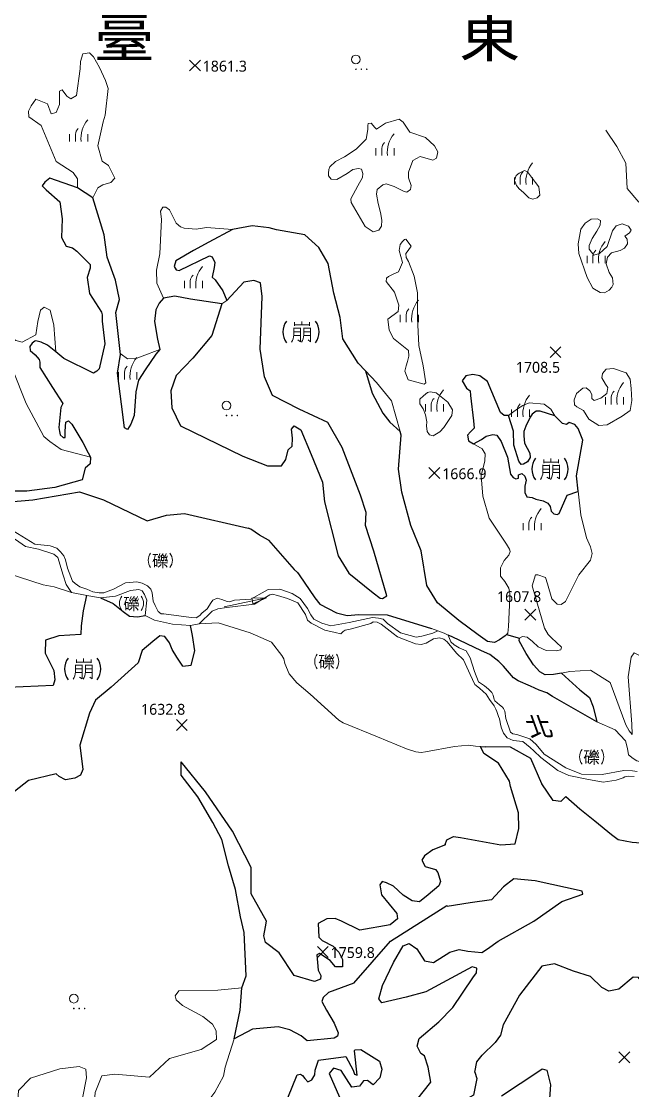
# Model space of a CAD drawing. Header units: metres. Extents: x 232867 to 235443, y 2535802 to 2538582.
# Drawn here: x 234118 to 234540, y 2536730 to 2537467 of the extents above; entities that cross this region are included whole.
import ezdxf
from ezdxf.enums import TextEntityAlignment as Align

# ---------------------------------------------------------------- set-up
doc = ezdxf.new("R2010")
doc.units = ezdxf.units.M
doc.linetypes.add('103', pattern=[32.5, 20, -3.75, 5, -3.75])
for name, color, linetype, lineweight in [('9230000', 7, '103', 30), ('9510101', 5, 'Continuous', 20), ('9510104', 5, 'Continuous', 20), ('9510109', 4, 'Continuous', 20), ('9510503', 5, 'Continuous', 20), ('9710500', 3, 'Continuous', 20), ('9720000', 3, 'Continuous', 20)]:
    doc.layers.add(name, color=color, linetype=linetype, lineweight=lineweight)
doc.layers.add('9540203', color=34, linetype='Continuous', lineweight=20, true_color=0xa55200)
doc.layers.add('9790201', color=34, linetype='145', lineweight=20, true_color=0xa55200)
doc.layers.add('9810200', color=7, linetype='Continuous')
doc.layers.add('9820205', color=34, linetype='Continuous', true_color=0xa55200)
doc.styles.add('LMP', font='')
doc.styles.get('LMP').set_extended_font_data('Microsoft JhengHei')
doc.linetypes.add('145', pattern='A,0,-7.5,[10,base.shx,S=1,R=0,X=0,Y=0]', length=7.5)

# ---------------------------------------------------------------- blocks, each defined once
blk = doc.blocks.new('95423')
at = {"linetype": 'Continuous'}
for points in [[(-8.038459, 4.930951, 0.333333), (-8.038459, -5.069049)], [(5.294874, -5.069049, 0.333333), (5.294874, 4.930951)]]:
    blk.add_lwpolyline(points, format="xyb", dxfattribs=at)
for points in [[(-6.517338, 4.020808), (-3.120598, 3.98995)], [(-4.649285, 4.003837), (-5.035124, 2.261878), (-5.652713, 0.610952), (-6.007826, -0.237655), (-6.486458, -1.086262)], [(-5.703949, 0.488515), (-3.645549, 0.487518), (-3.691487, -4.344848)], [(-5.412274, 0.488373), (-5.381306, -4.711387)], [(-1.177484, 2.956224), (-1.565528, 2.041063), (-2.791747, -0.20806), (-2.714138, -0.47175), (-1.348224, -0.20806)], [(-1.658659, 4.693477), (-2.248486, 3.049291), (-2.745182, 2.087597), (-2.667573, 1.87044), (-1.565528, 2.041063)], [(-1.565528, 0.629545), (-1.348224, -0.20806), (-1.22405, -0.844019)], [(-0.510049, 3.545649), (-0.510049, -0.130504), (1.07317, -0.099481), (1.07317, 3.56116), (-0.028874, 3.576672), (-0.510049, 3.545649)], [(-0.510049, 1.823907), (1.07317, 1.792884)], [(0.467822, 4.7245), (-0.028874, 3.576672)], [(2.765042, 4.569388), (1.694041, 2.056575), (1.756128, 1.854929), (3.044434, 1.979019)], [(3.416956, 3.018268), (3.044434, 1.979019), (1.926867, -0.316638), (1.973432, -0.533795), (3.308304, -0.223571)], [(3.01339, 0.536478), (3.308304, -0.223571), (3.463521, -0.85953)], [(-3.685038, -3.666464), (-5.358978, -3.619674)], [(-2.962791, -1.812378), (3.587391, -1.812378)], [(-0.851832, -2.836116), (-1.705529, -3.766788), (-2.931747, -4.852571)], [(0.327822, -0.850683), (0.281257, -5.550575)], [(1.398823, -2.851627), (2.392216, -3.735766), (3.354564, -4.790527)]]:
    blk.add_lwpolyline(points)
blk = doc.blocks.new('98225')
at = {"lineweight": 0}
for points in [[(-6.557994, -7.127561), (-5.892824, -5.979033), (-5.403554, -4.744772), (-5.10201, -3.451385), (-4.997061, -2.128435), (-4.997061, -1.815065), (-4.997061, 2.87217)], [(-4.997061, 2.558801), (-0.311303, 2.558801), (-0.311303, -2.128435), (-0.311303, -6.81567), (-2.185606, -5.565149)], [(-4.997061, 0.059238), (-0.311303, 0.059238)], [(-4.3718, 4.121213), (-4.3718, 6.620776)], [(5.936866, 4.746473), (4.999714, 4.746473), (0.313957, 4.746473), (-4.3718, 4.746473)], [(-0.311303, 2.87217), (-0.311303, 2.558801)], [(0.313957, -7.127561), (0.979128, -5.979033), (1.468397, -4.744772), (1.769941, -3.451385), (1.876369, -2.128435), (1.876369, 2.558801), (1.876369, 2.87217)], [(0.625848, 7.246036), (0.625848, 4.746473)], [(1.876369, 2.558801), (6.560648, 2.558801)], [(1.876369, 0.059238), (6.560648, 0.059238)], [(6.560648, 2.87217), (6.560648, -1.815065), (6.560648, -6.503779), (6.560648, -6.81567), (4.999714, -5.565149)], [(5.936866, 4.121213), (5.936866, 6.620776)], [(-0.311303, -2.440326), (-4.997061, -2.440326)], [(6.560648, -2.440326), (1.876369, -2.440326)]]:
    blk.add_lwpolyline(points, dxfattribs=at)
for start, end in [(143.130102, 216.869898), (323.130102, 36.869898)]:
    blk.add_arc((0, 0), 12.5, start, end)
blk = doc.blocks.new('97132')
at = {"linetype": 'Continuous'}
for points in [[(-3.2, 6.8, 1), (2.8, 6.8, 1)], [(-0.4, 0, 1), (0, 0, 1)], [(3.35, 0, 1), (3.75, 0, 1)], [(7.1, 0, 1), (7.5, 0, 1)]]:
    blk.add_lwpolyline(points, format="xyb", close=True, dxfattribs=at)
blk = doc.blocks.new('97200')
at = {"linetype": 'Continuous'}
for points in [[(6.25, 15, 0.214635), (1.75, 0)], [(-0.25, 9, 0.201941), (-2.25, 5)]]:
    blk.add_lwpolyline(points, format="xyb", dxfattribs=at)
for points in [[(-6.25, 5), (-6.25, 0)], [(-2.25, 0), (-2.25, 5)], [(6.25, 5), (6.25, 0)]]:
    blk.add_lwpolyline(points, dxfattribs=at)
blk = doc.blocks.new('95153')
at = {"color": 5, "linetype": 'Continuous'}
blk.add_lwpolyline([(15, 0), (5, 2), (5, 0), (5, -2), (15, 0), (-15, 0)], dxfattribs=at)
blk = doc.blocks.new('98120')
at = {"linetype": 'Continuous'}
for points in [[(-3.75, -3.75), (3.75, 3.75)], [(-3.75, 3.75), (3.75, -3.75)]]:
    blk.add_lwpolyline(points, dxfattribs=at)

msp = doc.modelspace()

# ---------------------------------------------------------------- linework, layer by layer
at = {"layer": '9510101', "lineweight": 0, "flags": 128}
for points in [[(234106.21228, 2537119.727148), (234127.13758, 2537106.882848), (234137.78758, 2537105.637748), (234142.46228, 2537104.063448), (234144.95558, 2537101.600548), (234147.15898, 2537098.844248), (234148.34208, 2537096.081448), (234149.83518, 2537090.258848), (234153.24198, 2537081.386448), (234155.00188, 2537079.647948), (234158.22238, 2537077.481248), (234163.04378, 2537075.762048), (234167.13618, 2537074.038248), (234171.51408, 2537073.336848), (234174.72128, 2537073.357048), (234181.55888, 2537075.732948), (234189.84198, 2537080.159248), (234197.56488, 2537080.791148), (234201.36048, 2537079.940248), (234205.01648, 2537078.067848), (234207.36308, 2537075.749848), (234208.10698, 2537073.275948), (234208.87118, 2537067.448748), (234210.20088, 2537064.541048), (234212.41228, 2537060.472548), (234214.46298, 2537058.881748), (234216.35898, 2537058.747848), (234235.18068, 2537056.242148), (234238.68118, 2537055.972648), (234241.14888, 2537057.737748), (234242.59788, 2537059.204948), (234246.07818, 2537062.288648), (234248.96818, 2537066.535148), (234250.12388, 2537068.292048), (234253.17728, 2537069.623548), (234256.39068, 2537068.623148), (234259.89738, 2537067.333048), (234261.64848, 2537067.052548), (234265.14018, 2537068.240948), (234276.21608, 2537068.893948), (234286.09568, 2537074.496748), (234288.27538, 2537075.676848), (234296.29338, 2537075.727448), (234304.91298, 2537072.719948), (234310.47388, 2537069.255748), (234315.32518, 2537062.579548), (234317.83088, 2537058.075548), (234319.88948, 2537055.172448), (234325.30098, 2537052.290548), (234331.58108, 2537050.434748), (234344.24998, 2537052.847448), (234360.26648, 2537056.156048), (234364.35018, 2537055.890248), (234367.56178, 2537055.181448), (234370.64168, 2537052.139048), (234379.71898, 2537045.781048), (234390.38048, 2537042.640648), (234394.45798, 2537043.395348), (234402.02618, 2537045.484348), (234405.35468, 2537046.993948), (234409.75948, 2537045.371348), (234412.55168, 2537044.184648), (234414.33018, 2537039.384348), (234416.67418, 2537037.503748), (234420.04038, 2537035.337948), (234424.86438, 2537033.181348), (234427.80828, 2537028.534248), (234430.63548, 2537019.075048), (234433.44858, 2537011.948548), (234437.69388, 2537009.059248), (234440.47788, 2537006.744048), (234442.67778, 2537004.570848), (234443.56398, 2537002.681048), (234444.31138, 2536999.623948), (234444.75318, 2536998.897748), (234446.36558, 2536997.449848), (234447.97798, 2536996.002048), (234450.02868, 2536994.411148), (234450.76288, 2536993.540948), (234451.64898, 2536991.651148), (234452.40878, 2536986.552948), (234455.67248, 2536977.242248), (234457.28318, 2536976.085948), (234460.05648, 2536975.520248), (234468.82108, 2536972.659548), (234473.21918, 2536968.604848), (234478.79858, 2536962.078948), (234493.72568, 2536952.696048), (234504.68668, 2536948.245348), (234518.748232, 2536947.97022), (234533.764623, 2536950.728147), (234539.764835, 2536950.61914), (234543.049699, 2536950.094073)], [(234540.932771, 2536946.54043), (234536.871173, 2536946.788391), (234534.54908, 2536946.465148), (234533.24298, 2536945.582548), (234528.58908, 2536944.095948), (234519.56298, 2536942.727548), (234508.33108, 2536944.696848), (234495.92988, 2536947.241748), (234488.33188, 2536950.691248), (234476.62048, 2536959.652348), (234471.78398, 2536964.285148), (234469.14708, 2536966.600048), (234464.02258, 2536970.648048), (234457.46128, 2536971.335348), (234453.36998, 2536973.203948), (234450.72788, 2536976.393248), (234449.39538, 2536979.882248), (234448.80198, 2536981.627248), (234447.89868, 2536986.430448), (234447.30698, 2536987.884048), (234446.11928, 2536991.519648), (234445.52768, 2536992.973148), (234444.34708, 2536995.443048), (234440.96928, 2536999.793548), (234438.76168, 2537003.422748), (234436.71118, 2537005.158548), (234434.22008, 2537007.474448), (234430.99858, 2537010.077148), (234427.75078, 2537017.051548), (234423.02728, 2537027.076748), (234418.33648, 2537031.710448), (234411.87768, 2537039.538848), (234409.53488, 2537041.418548), (234406.46968, 2537042.273548), (234402.39428, 2537041.519248), (234397.45768, 2537038.573548), (234393.96598, 2537037.677248), (234389.88348, 2537038.088648), (234377.61398, 2537042.965948), (234374.68658, 2537045.133348), (234366.19488, 2537051.783248), (234363.56418, 2537053.078148), (234360.79488, 2537053.206448), (234359.19908, 2537052.030548), (234344.94238, 2537048.151848), (234341.44888, 2537047.546848), (234340.14278, 2537046.664248), (234338.40398, 2537045.050348), (234334.61028, 2537045.900748), (234327.45988, 2537047.604348), (234317.95978, 2537052.353448), (234315.32468, 2537054.376948), (234313.98858, 2537058.448848), (234308.84038, 2537066.431248), (234301.68298, 2537069.300648), (234294.67578, 2537071.442348), (234291.31918, 2537072.295548), (234289.42668, 2537071.992148), (234283.18408, 2537068.163948), (234281.15198, 2537066.839648), (234278.82948, 2537065.367748), (234259.75388, 2537063.207248), (234253.63928, 2537062.294348), (234249.71478, 2537060.666648), (234240.58788, 2537051.865548), (234234.62998, 2537050.801748), (234222.33758, 2537051.647748), (234209.83758, 2537054.491248), (234203.46368, 2537057.645548), (234204.47688, 2537068.199248), (234202.99598, 2537072.124548), (234201.37828, 2537074.591648), (234199.04078, 2537075.596948), (234193.21678, 2537074.831648), (234182.89428, 2537070.977648), (234172.55588, 2537069.746748), (234163.09368, 2537071.374148), (234152.40568, 2537073.554948), (234148.78648, 2537078.992848), (234146.85348, 2537085.392548), (234142.99118, 2537097.609148), (234140.20858, 2537099.923248), (234129.69638, 2537103.354348), (234120.65008, 2537105.337448), (234106.30978, 2537115.302048)]]:
    msp.add_lwpolyline(points, dxfattribs=at).dxf.unprotected_set("ltscale", 0)
at = {"layer": '9510104', "lineweight": 0, "flags": 128}
msp.add_lwpolyline([(234521.496952, 2537392.399372), (234529.009813, 2537381.03186), (234535.095736, 2537369.653555), (234536.093402, 2537352.238977), (234544.163118, 2537342.58933)], dxfattribs=at).dxf.unprotected_set("ltscale", 0)
at = {"layer": '9510109', "lineweight": 0, "flags": 128}
for points in [[(234101.462014, 2537135.259548), (234125.785714, 2537137.468248), (234157.972014, 2537142.944048), (234174.702414, 2537137.483748), (234204.670414, 2537123.025848), (234218.120114, 2537126.918848), (234230.416614, 2537127.875248), (234274.531114, 2537117.977948), (234276.294714, 2537117.124148), (234282.249514, 2537113.014548), (234288.429014, 2537109.706748), (234303.051514, 2537093.070248), (234306.165514, 2537089.264648), (234308.532414, 2537087.219848), (234309.719814, 2537085.608948), (234320.413414, 2537069.934048), (234323.973414, 2537065.395548), (234335.486214, 2537059.436048), (234342.706414, 2537057.568948), (234350.939014, 2537058.356548), (234370.358614, 2537058.037548), (234400.949914, 2537048.616548), (234405.354714, 2537046.993948), (234409.759514, 2537045.371348), (234412.551714, 2537044.184648), (234415.343914, 2537042.997948), (234435.596114, 2537033.308548), (234441.337714, 2537030.776948), (234447.549314, 2537026.035348), (234450.772114, 2537022.717548), (234457.609714, 2537014.739748), (234460.754914, 2537012.487348), (234469.367514, 2537008.887148), (234475.384314, 2537006.079148), (234480.575914, 2537004.297948), (234484.665114, 2537001.689148), (234515.217514, 2536984.333948), (234527.836914, 2536978.689548), (234534.927114, 2536971.154348), (234536.273714, 2536965.926348), (234537.111314, 2536961.557748), (234540.247314, 2536959.003548)], [(234551.626314, 2536900.447048), (234539.677014, 2536901.409948), (234529.852514, 2536903.243648), (234525.345014, 2536906.686348), (234513.786714, 2536915.962948), (234503.413714, 2536924.379548), (234493.765714, 2536932.736248), (234490.283814, 2536929.452748), (234485.054714, 2536930.029448), (234477.243714, 2536941.525748), (234469.630014, 2536958.992248), (234455.505914, 2536966.952648), (234438.591414, 2536966.978248), (234431.316314, 2536967.486148), (234426.660914, 2536968.123548), (234416.892514, 2536967.357748), (234396.991114, 2536963.594348), (234393.939514, 2536963.209348), (234390.281714, 2536963.689748), (234383.693114, 2536965.639548), (234363.866914, 2536973.870548), (234340.160314, 2536983.679748), (234337.142714, 2536985.408548), (234317.201914, 2537003.493948), (234308.091714, 2537011.311948), (234302.772714, 2537017.430148), (234299.715714, 2537024.649948), (234299.067914, 2537027.844948), (234297.691314, 2537030.172948), (234290.544314, 2537039.240248), (234275.904914, 2537045.642048), (234253.859514, 2537052.632748), (234240.587914, 2537051.865548), (234234.629914, 2537050.801748), (234222.337614, 2537051.647748), (234209.837614, 2537054.491248), (234203.463714, 2537057.645548), (234198.098314, 2537056.705148), (234192.619314, 2537057.105548), (234188.140114, 2537060.304748), (234181.326314, 2537066.030148), (234172.555914, 2537069.746748), (234163.093714, 2537071.374148), (234152.405714, 2537073.554948), (234140.570314, 2537077.472148), (234132.986914, 2537078.688348), (234108.096714, 2537086.877348)]]:
    msp.add_lwpolyline(points, dxfattribs=at).dxf.unprotected_set("ltscale", 0)
at = {"layer": '9790201', "flags": 128}
for points in [[(234156.602055, 2537352.614867), (234156.556185, 2537358.679263), (234153.725525, 2537363.089758), (234142.012559, 2537370.69863), (234131.567607, 2537395.578297), (234123.130319, 2537401.579156), (234122.867232, 2537405.542573), (234124.705527, 2537409.055382), (234127.933571, 2537413.745011), (234135.883498, 2537410.539575), (234138.50047, 2537403.561609), (234141.989836, 2537404.521067), (234144.278443, 2537410.13662), (234144.209637, 2537419.233215), (234146.067339, 2537420.180318), (234149.364189, 2537415.773353), (234151.942347, 2537413.926799), (234155.887318, 2537416.289263), (234158.545081, 2537434.736877), (234158.741126, 2537439.636808), (234160.332213, 2537445.01382), (234164.988818, 2537445.748857), (234167.807128, 2537442.971084), (234171.826198, 2537435.537215), (234176.088949, 2537426.705636), (234177.762955, 2537421.120086), (234175.804477, 2537402.677767), (234174.441193, 2537398.002257), (234170.602077, 2537381.645033), (234173.713467, 2537370.93866), (234178.165206, 2537367.939996), (234182.426192, 2537359.341662), (234179.651988, 2537356.288285), (234174.07006, 2537354.613205), (234170.589515, 2537352.487517), (234167.146027, 2537345.774338)], [(234335.628989, 2537358.22849), (234342.731501, 2537362.428216), (234346.622583, 2537365.221647), (234350.529912, 2537365.942215), (234352.604975, 2537365.497257), (234353.549086, 2537362.510091), (234353.340586, 2537359.744533), (234350.163454, 2537353.962194), (234345.400463, 2537344.943209), (234345.65048, 2537342.411453), (234355.217064, 2537325.899979), (234360.769819, 2537322.256699), (234364.673537, 2537323.437903), (234366.493167, 2537326.215655), (234366.690837, 2537330.363121), (234365.728675, 2537335.653468), (234364.298969, 2537341.861602), (234363.097619, 2537348.301796), (234363.532671, 2537351.529732), (234367.421948, 2537354.553481), (234369.718147, 2537355.261855), (234375.256461, 2537353.461119), (234382.18838, 2537350.058609), (234384.033281, 2537349.611909), (234386.550616, 2537351.473615), (234386.989277, 2537354.240916), (234385.106469, 2537359.524294), (234385.075783, 2537363.4397), (234388.234864, 2537371.525219), (234393.278559, 2537374.097041), (234402.044548, 2537371.629739), (234404.565493, 2537373.030809), (234405.451842, 2537377.41382), (234403.117736, 2537381.542124), (234396.858251, 2537387.25304), (234386.009979, 2537391.086572), (234381.58276, 2537397.963014), (234378.804577, 2537400.014972), (234369.389621, 2537397.179733), (234362.977593, 2537392.985233), (234361.817761, 2537394.128113), (234359.492681, 2537397.104827), (234357.423033, 2537396.858831), (234356.973541, 2537395.473439), (234356.995202, 2537392.709623), (234355.894938, 2537386.252008), (234349.044248, 2537379.290208), (234341.030117, 2537373.931923), (234334.84103, 2537370.660437), (234330.955363, 2537367.176052), (234330.049158, 2537365.32654), (234329.838852, 2537362.7913), (234329.853293, 2537360.948756), (234331.712635, 2537358.659512)], [(234066.195883, 2537394.362269), (234071.691482, 2537381.945434), (234075.476139, 2537378.448118), (234078.305421, 2537377.059153), (234082.333746, 2537372.388356), (234082.626538, 2537364.633423), (234078.661373, 2537360.842353), (234068.113849, 2537357.706629), (234066.259242, 2537354.401671), (234067.963166, 2537346.42236), (234075.763867, 2537339.89961), (234080.046387, 2537332.645022), (234085.985462, 2537323.757523), (234088.865622, 2537315.552054), (234090.769354, 2537312.275559), (234098.310596, 2537309.041756), (234101.150405, 2537306.242481), (234099.297551, 2537302.702471), (234096.038829, 2537298.681685), (234094.913472, 2537292.091338), (234102.039309, 2537281.56737), (234104.416343, 2537277.824329), (234107.303521, 2537268.678653), (234108.521863, 2537262.81125), (234110.248595, 2537251.776264), (234111.20397, 2537249.667913), (234114.04027, 2537247.338741), (234118.512071, 2537246.19728), (234127.871078, 2537251.204525), (234129.212032, 2537260.382221), (234131.033306, 2537268.153164), (234133.601374, 2537270.288198), (234137.845297, 2537268.204751), (234140.271455, 2537257.880258), (234141.612877, 2537239.508573)], [(234331.712635, 2537358.659512), (234335.628989, 2537358.22849)], [(234263.68749, 2537323.800825), (234245.681501, 2537325.301605), (234238.680231, 2537324.079265), (234230.262342, 2537324.71715), (234227.684603, 2537325.633111), (234224.860458, 2537328.184286), (234220.114155, 2537337.503096), (234217.529143, 2537339.354476), (234215.659713, 2537339.340325), (234214.045781, 2537336.521686), (234214.558594, 2537330.678857), (234213.573842, 2537307.05069), (234211.090651, 2537295.806208), (234211.393423, 2537286.921499), (234216.081554, 2537276.463963)], [(234087.285888, 2537287.569295), (234094.969632, 2537280.468278), (234097.64418, 2537273.567961), (234102.108894, 2537250.453649), (234107.239119, 2537234.026311), (234111.817694, 2537227.617697), (234121.295165, 2537203.82543), (234133.388449, 2537181.007538), (234137.466989, 2537177.697462), (234145.378503, 2537172.030013), (234165.6572, 2537166.788189)], [(234259.802212, 2537274.889475), (234256.264476, 2537272.489788)], [(234213.491204, 2537241.126642), (234201.246095, 2537236.45489), (234197.163779, 2537234.977968), (234191.145992, 2537234.691398), (234186.787963, 2537237.791417), (234186.335832, 2537237.580173)], [(234379.413502, 2537184.513581), (234373.482112, 2537205.755765), (234363.030214, 2537218.259449), (234355.447818, 2537226.317957)], [(234486.186816, 2537195.258957), (234483.438084, 2537199.925852), (234478.728059, 2537203.344314), (234468.370534, 2537204.252867), (234464.195509, 2537202.494253), (234460.517333, 2537200.245957), (234456.841165, 2537197.750955), (234454.148655, 2537195.510112)], [(234430.008998, 2537176.142618), (234436.098565, 2537172.675362), (234438.098008, 2537169.236401), (234437.89175, 2537164.300439), (234435.265502, 2537153.918335), (234436.365621, 2537139.863609), (234440.923602, 2537124.848152), (234452.898173, 2537106.928142), (234454.897616, 2537103.489181), (234455.404505, 2537101.765973), (234454.438918, 2537099.29147), (234451.265623, 2537095.566671), (234448.5952, 2537090.612075), (234448.64339, 2537084.691157), (234451.630507, 2537081.012945), (234454.377232, 2537076.592755), (234455.144592, 2537073.144477), (234455.170696, 2537069.937313), (234454.101256, 2537049.944898), (234453.644566, 2537045.500482), (234452.79014, 2537044.50714)], [(234461.804421, 2537042.108109), (234463.767722, 2537043.109837), (234466.975152, 2537042.640652), (234470.695495, 2537039.708146), (234474.668278, 2537036.037388), (234480.10952, 2537033.611336), (234487.013198, 2537033.170104), (234490.210588, 2537033.934444), (234490.687358, 2537035.91181), (234483.981906, 2537042.275824), (234481.49967, 2537044.477533), (234478.999362, 2537048.899586), (234470.628673, 2537078.195975), (234472.786183, 2537085.613894), (234474.511099, 2537085.626939), (234479.699901, 2537083.939138), (234481.214543, 2537079.50963), (234484.009457, 2537069.168522), (234487.735824, 2537065.495901), (234490.448413, 2537065.269695), (234493.635764, 2537067.267559), (234502.851004, 2537085.594536), (234510.900423, 2537095.770932), (234511.847938, 2537100.46578), (234510.826129, 2537104.899014), (234508.063341, 2537111.292843), (234504.238586, 2537127.054005), (234502.315756, 2537143.321555)], [(233991.5697, 2537054.5613), (234034.7177, 2537066.8049), (234100.1005, 2537085.4425), (234104.8127, 2537086.8771), (234108.0967, 2537086.8773), (234132.9869, 2537078.6883), (234140.5703, 2537077.4721), (234152.4057, 2537073.5549)], [(234240.587922, 2537051.865583), (234253.859487, 2537052.632733), (234275.904903, 2537045.642021), (234290.544293, 2537039.24028), (234297.6913, 2537030.1729)], [(234405.3547, 2537046.9939), (234400.9499, 2537048.6165)], [(234297.6913, 2537030.1729), (234299.0679, 2537027.8449), (234299.7157, 2537024.6499), (234302.7727, 2537017.4301), (234308.0917, 2537011.3119), (234317.2019, 2537003.4939), (234337.1427, 2536985.4085), (234340.1603, 2536983.6797), (234363.8669, 2536973.8705), (234383.6931, 2536965.6395), (234390.2817, 2536963.6897), (234393.9395, 2536963.2093), (234396.9911, 2536963.5943), (234416.8925, 2536967.3577), (234426.6609, 2536968.1235), (234431.3163, 2536967.4861), (234434.95385, 2536967.23215)], [(234630.892881, 2537007.365687), (234625.924392, 2537012.262515), (234615.308403, 2537014.649434), (234610.870898, 2537014.862596), (234604.724541, 2537013.089074), (234601.064437, 2537008.620434), (234599.13728, 2537003.178018), (234596.831742, 2536983.669695), (234598.38855, 2536974.059384), (234599.173982, 2536968.390762), (234598.248554, 2536960.98216), (234593.855224, 2536955.767814), (234592.134325, 2536955.26136), (234587.440363, 2536956.706183), (234581.726601, 2536962.337536), (234577.972124, 2536969.464025), (234572.200132, 2536982.24982), (234564.410625, 2537000.69492), (234553.918569, 2537018.132702), (234545.940875, 2537029.421496), (234540.992466, 2537031.851275), (234538.798813, 2537028.874045), (234536.691501, 2537015.288503), (234539.420714, 2536982.74209), (234539.478944, 2536975.587648), (234537.487533, 2536978.039789), (234535.235649, 2536982.217001), (234524.400795, 2537011.494755), (234510.77761, 2537020.026934), (234496.493485, 2537018.932032), (234490.833937, 2537017.902352)], [(234619.597424, 2536910.938638), (234618.9277, 2536911.2903), (234616.8641, 2536912.6929), (234607.8883, 2536920.8231), (234594.2355, 2536936.3597), (234587.4511, 2536942.0909), (234578.7469, 2536946.0029), (234561.1313, 2536952.5511), (234542.7809, 2536957.3575), (234540.2473, 2536959.0035), (234537.1113, 2536961.5577), (234536.2737, 2536965.9263), (234534.9271, 2536971.1543), (234527.8369, 2536978.6895), (234515.2175, 2536984.3339)], [(233917.654759, 2536688.991546), (233922.398758, 2536683.855696), (233927.348294, 2536681.865546), (233956.761719, 2536679.805271), (233986.355045, 2536685.15794), (234022.911003, 2536689.656173), (234038.587159, 2536695.370165), (234053.549556, 2536707.817658), (234056.204901, 2536714.123232), (234057.717872, 2536723.790597), (234058.338531, 2536732.553926), (234059.887932, 2536736.157314), (234063.46662, 2536738.201314), (234066.171887, 2536736.196993), (234067.768512, 2536731.93967), (234068.468778, 2536727.452086), (234070.723841, 2536725.669524), (234074.302529, 2536727.713523), (234077.203889, 2536730.427047), (234078.773528, 2536730.661558), (234082.664345, 2536718.108511), (234082.268112, 2536709.346599), (234080.04543, 2536705.73896), (234068.838924, 2536703.197595), (234067.749172, 2536697.800307), (234070.930277, 2536691.306986), (234075.220026, 2536687.066668), (234089.780793, 2536691.650616), (234113.789081, 2536692.700614), (234121.625135, 2536695.894497), (234123.632834, 2536697.928577), (234106.526462, 2536706.130771), (234099.56248, 2536707.209799), (234096.619294, 2536711.45862), (234096.797846, 2536719.096157), (234103.04807, 2536724.750629), (234103.473986, 2536728.571523), (234095.77061, 2536740.651296), (234078.887316, 2536749.079499), (234062.886888, 2536759.983879), (234063.54128, 2536763.132415), (234069.142509, 2536764.739985), (234090.068186, 2536755.888107), (234093.245245, 2536750.068561), (234095.951861, 2536747.839649), (234097.756721, 2536746.278844), (234109.321231, 2536726.587043), (234112.707874, 2536723.239423), (234115.402347, 2536723.031837), (234116.033801, 2536729.998432), (234124.286326, 2536738.585352), (234144.446974, 2536745.001461), (234157.903147, 2536746.65863), (234162.403829, 2536744.665647), (234162.887764, 2536738.829096), (234160.055216, 2536724.661393), (234160.768975, 2536717.927892), (234165.94024, 2536716.388343), (234168.16427, 2536719.771391), (234168.783581, 2536728.759312), (234173.427735, 2536740.243251), (234182.398067, 2536741.422894), (234206.425245, 2536739.328608), (234220.262809, 2536752.218198), (234241.995794, 2536758.419636), (234252.503383, 2536765.223993), (234252.466953, 2536771.28797), (234249.746845, 2536775.762799), (234243.206081, 2536781.111905), (234229.245735, 2536788.660163), (234224.732909, 2536792.674472), (234224.043437, 2536795.365322), (234226.716321, 2536798.751204), (234253.644858, 2536799.370441), (234270.172875, 2536800.796121)], [(234232.887909, 2536708.262304), (234236.875015, 2536711.372057), (234245.889178, 2536721.616183), (234251.449864, 2536728.888497), (234257.517847, 2536739.913606), (234258.542192, 2536746.080361), (234264.815056, 2536765.676042)]]:
    msp.add_lwpolyline(points, dxfattribs=at)
for points in [[(234475.129661, 2537353.261172), (234472.726982, 2537356.336555), (234467.198714, 2537363.671681), (234465.288828, 2537364.609096), (234461.499697, 2537362.676699), (234459.373098, 2537360.994846), (234458.448797, 2537357.656326), (234459.666414, 2537354.096046), (234461.585876, 2537351.968872), (234464.460281, 2537349.372991), (234468.295374, 2537345.594547), (234470.918596, 2537344.662529), (234474.002052, 2537345.637723), (234475.888958, 2537347.555728)], [(234534.614133, 2537319.20612), (234536.058038, 2537317.075348), (234536.320713, 2537313.983775), (234534.205605, 2537310.874212), (234531.363756, 2537309.424914), (234525.194927, 2537307.712479), (234522.602348, 2537304.83727), (234521.689536, 2537300.07104), (234523.63964, 2537294.136639), (234526.046149, 2537290.585353), (234526.560007, 2537285.829917), (234525.6223, 2537284.157059), (234523.737309, 2537282.001102), (234520.423735, 2537280.072302), (234517.568481, 2537280.288666), (234512.312463, 2537283.342461), (234508.448643, 2537290.69018), (234502.845687, 2537307.305423), (234502.316508, 2537313.964473), (234504.1383, 2537323.972837), (234507.194946, 2537328.279354), (234511.21611, 2537330.927405), (234515.731982, 2537331.199538), (234517.643783, 2537330.024171), (234517.430901, 2537326.929), (234515.08759, 2537322.627879), (234512.03669, 2537317.607507), (234509.934987, 2537312.832282), (234509.956053, 2537310.214813), (234513.079727, 2537306.193021), (234517.112382, 2537307.413362), (234522.305202, 2537312.211974), (234526.023474, 2537322.948584), (234528.612224, 2537326.299697), (234532.642964, 2537327.757989), (234536.936378, 2537326.124709), (234538.861585, 2537323.28368), (234537.686099, 2537321.609024)], [(234387.067343, 2537312.441751), (234384.990824, 2537309.389561), (234383.37371, 2537307.275149), (234383.629147, 2537304.474183), (234385.051481, 2537301.682049), (234389.097968, 2537291.668955), (234391.288449, 2537280.240364), (234391.426306, 2537262.723291), (234392.275329, 2537243.810151), (234395.186168, 2537229.817688), (234397.145107, 2537218.15377), (234395.985563, 2537217.210695), (234384.992835, 2537220.163971), (234382.61125, 2537226.218893), (234383.517197, 2537229.729373), (234384.426819, 2537232.772731), (234385.330928, 2537236.516772), (234385.066301, 2537240.485542), (234374.733273, 2537248.582458), (234371.886768, 2537254.400287), (234370.892594, 2537262.100734), (234378.086917, 2537267.293831), (234378.518753, 2537271.735022), (234375.414973, 2537280.587377), (234369.755048, 2537288.018937), (234369.970047, 2537290.356313), (234371.361133, 2537291.534715), (234374.617416, 2537292.960809), (234378.33862, 2537294.623997), (234381.087707, 2537301.1849), (234378.689579, 2537309.341871), (234379.356632, 2537313.551268), (234380.973745, 2537315.66568), (234382.364831, 2537316.844083), (234383.296511, 2537317.084709)], [(234505.978218, 2537198.934872), (234501.385723, 2537201.548989), (234499.689964, 2537202.980993), (234499.422149, 2537206.350241), (234501.071227, 2537210.697212), (234505.613151, 2537214.343652), (234507.776463, 2537214.600822), (234510.438449, 2537212.694517), (234511.662766, 2537210.05492), (234511.684161, 2537207.406224), (234513.379921, 2537205.97422), (234517.93935, 2537207.453544), (234522.00205, 2537210.855552), (234522.690736, 2537214.954453), (234521.229726, 2537217.110648), (234518.546344, 2537221.66565), (234519.004172, 2537224.558778), (234521.627257, 2537227.468285), (234526.675635, 2537227.988086), (234535.36195, 2537224.923328), (234538.283971, 2537220.610937), (234538.817656, 2537214.11323), (234539.364956, 2537205.92999), (234538.218441, 2537198.937962), (234532.716126, 2537195.043452), (234522.417688, 2537189.186217), (234516.647558, 2537188.660956), (234509.635607, 2537192.942407)], [(234412.272552, 2537204.783203), (234404.269052, 2537211.235443), (234400.166593, 2537211.928037), (234398.242453, 2537211.431041), (234395.608536, 2537209.240163), (234392.976504, 2537206.808083), (234393.000999, 2537203.672466), (234395.19816, 2537200.070862), (234396.917112, 2537195.983208), (234397.918752, 2537191.166478), (234397.69849, 2537188.511438), (234397.969626, 2537184.654041), (234399.675389, 2537182.254796), (234402.090928, 2537181.549434), (234406.889974, 2537184.239132), (234409.516354, 2537187.394815), (234411.89986, 2537190.789876), (234414.995028, 2537195.637617), (234415.446857, 2537199.500487)]]:
    msp.add_lwpolyline(points, close=True, dxfattribs=at)
at = {"layer": '9820205', "flags": 128}
for points in [[(234156.602055, 2537352.614867), (234137.476444, 2537359.151788), (234134.158556, 2537356.501702), (234132.271245, 2537353.862448), (234134.9141, 2537351.257493), (234144.515331, 2537342.978027), (234146.035568, 2537331.296512), (234145.657516, 2537318.407458), (234148.802847, 2537312.465444), (234153.103731, 2537311.304842), (234156.221615, 2537308.942117), (234165.353305, 2537299.704563), (234165.373433, 2537297.079751), (234163.27514, 2537290.859401), (234165.030147, 2537279.65693), (234173.235565, 2537266.832865), (234173.727063, 2537264.927521), (234173.759999, 2537260.632374), (234175.549772, 2537244.896136), (234171.62821, 2537227.684856), (234169.970181, 2537226.240503), (234167.596862, 2537224.790735), (234147.251656, 2537234.897919), (234141.612877, 2537239.508573)], [(234167.146027, 2537345.774338), (234156.602055, 2537352.614867)], [(234186.335832, 2537237.580173), (234183.013014, 2537266.668261), (234185.568039, 2537275.517034), (234182.842845, 2537288.859858), (234177.236366, 2537304.805831), (234174.973393, 2537320.06122), (234167.146027, 2537345.774338)], [(234263.68749, 2537323.800825), (234247.395345, 2537315.135032), (234236.771001, 2537309.359632), (234224.498188, 2537302.148008), (234223.342448, 2537298.342604), (234224.783523, 2537295.980602), (234226.92101, 2537295.522199), (234247.706659, 2537305.64575), (234249.608916, 2537304.948275), (234251.535297, 2537301.1662), (234251.08896, 2537297.603457), (234249.718403, 2537290.948936), (234251.629938, 2537289.065077), (234256.905218, 2537281.511695), (234259.802212, 2537274.889475)], [(234355.447818, 2537226.317957), (234350.352536, 2537231.73318), (234339.911823, 2537248.444665), (234337.900079, 2537263.141478), (234333.500772, 2537279.955839), (234329.784888, 2537300.334737), (234323.296342, 2537311.4383), (234313.507146, 2537320.14397), (234294.038239, 2537323.555972), (234289.048294, 2537324.941948), (234277.182848, 2537326.275883), (234263.68749, 2537323.800825)], [(234370.153501, 2537071.211401), (234361.276714, 2537102.068483), (234355.48727, 2537119.811296), (234355.873284, 2537128.682702), (234352.08287, 2537140.557205), (234339.453807, 2537173.402335), (234329.541869, 2537190.737759), (234309.717608, 2537200.024572), (234291.24093, 2537209.372993), (234285.801287, 2537222.187442), (234282.692755, 2537241.215005), (234284.246828, 2537277.716656), (234283.081466, 2537287.036131), (234278.41886, 2537288.58941), (234271.424758, 2537287.424549), (234259.802212, 2537274.889475)], [(234216.081554, 2537276.463963), (234213.007584, 2537273.099825), (234210.658053, 2537268.548005), (234209.766546, 2537260.427728), (234211.767302, 2537248.272585), (234213.491204, 2537241.126642)], [(234256.264476, 2537272.489788), (234234.661793, 2537275.885639), (234223.938756, 2537277.955252), (234216.081554, 2537276.463963)], [(234256.264476, 2537272.489788), (234249.383419, 2537250.771129), (234236.179187, 2537235.131364), (234224.686594, 2537223.157116), (234221.018687, 2537212.649116), (234221.752192, 2537200.919145), (234227.86524, 2537188.456149), (234270.901597, 2537167.440147), (234287.773735, 2537160.842137), (234297.55469, 2537160.842137), (234300.489092, 2537165.24068), (234302.200731, 2537171.838886), (234304.890503, 2537174.526907), (234305.141682, 2537179.852489), (234304.408178, 2537186.206223), (234306.119816, 2537188.405494), (234310.765471, 2537185.717474), (234317.857039, 2537168.611267), (234325.681726, 2537149.55026), (234327.148735, 2537136.109767), (234336.691609, 2537098.88037), (234344.027037, 2537086.906123), (234360.65493, 2537073.221157), (234365.545215, 2537069.555639), (234367.256853, 2537069.311167), (234370.153501, 2537071.211401)], [(234159.935553, 2537151.153076), (234141.004988, 2537145.897323), (234121.56793, 2537143.315626), (234111.108858, 2537143.479836), (234107.68955, 2537145.401491), (234103.78203, 2537147.562892), (234088.888837, 2537155.240299), (234070.567196, 2537166.056514), (234058.780654, 2537181.0608), (234052.827058, 2537196.596163), (234050.307394, 2537208.262424), (234055.313878, 2537221.689815), (234056.921161, 2537234.36112), (234056.61216, 2537243.122791), (234052.666251, 2537250.396242), (234045.301033, 2537259.591347)], [(234141.612877, 2537239.508573), (234135.974098, 2537244.119226), (234131.665895, 2537246.234305), (234127.8437, 2537247.159899), (234127.130241, 2537246.915864), (234125.472212, 2537245.471511), (234123.821501, 2537243.072681), (234124.080058, 2537240.449674), (234127.441862, 2537237.372896), (234130.088376, 2537234.290703), (234130.579873, 2537232.385359), (234130.60915, 2537228.56745), (234139.298746, 2537214.792519), (234146.535808, 2537203.870187), (234145.127187, 2537200.995924), (234143.800905, 2537187.383792), (234144.299722, 2537184.523971), (234144.794879, 2537182.141388), (234146.715125, 2537180.485495), (234148.145704, 2537180.496326), (234148.112768, 2537184.791474), (234148.542053, 2537190.999186), (234150.442172, 2537191.968106), (234152.844767, 2537189.599965), (234160.333066, 2537177.009104), (234163.964405, 2537169.877603), (234165.6572, 2537166.788189)], [(234213.491204, 2537241.126642), (234210.655664, 2537237.764308), (234203.346682, 2537226.970477), (234198.869581, 2537220.016217), (234197.024356, 2537211.888718), (234195.718202, 2537195.651773), (234193.379649, 2537189.668238), (234191.263058, 2537185.834082), (234189.108042, 2537187.010931), (234187.074349, 2537203.461222), (234184.288773, 2537224.678483), (234186.335832, 2537237.580173)], [(234355.447818, 2537226.317957), (234360.147193, 2537210.915728), (234367.484254, 2537197.221975), (234372.353017, 2537190.987223), (234379.413502, 2537184.513581)], [(234454.148655, 2537195.510112), (234451.191657, 2537195.48775), (234448.709421, 2537197.68946), (234439.663737, 2537219.085701), (234434.456863, 2537222.993846), (234429.520501, 2537223.943396), (234424.84662, 2537222.92117), (234422.164149, 2537219.446803), (234425.161306, 2537214.535066), (234427.641535, 2537212.580062), (234427.914054, 2537209.374762), (234430.02795, 2537191.873621), (234430.560942, 2537186.94325), (234427.872447, 2537184.208997), (234425.919187, 2537181.973745), (234426.690563, 2537178.032057), (234430.008998, 2537176.142618)], [(234486.186816, 2537195.258957), (234476.066391, 2537198.550121), (234473.182518, 2537198.5283), (234470.554321, 2537196.58399), (234469.129658, 2537194.408234), (234466.055362, 2537188.130595), (234464.882537, 2537184.513427), (234464.665245, 2537181.625147), (234465.186194, 2537176.577477), (234468.846694, 2537169.629139), (234469.111966, 2537166.503958), (234467.212415, 2537163.60295), (234464.582299, 2537161.899178), (234462.90004, 2537161.886449), (234461.44083, 2537164.040384), (234457.988027, 2537175.079694), (234457.670935, 2537184.699413), (234454.148655, 2537195.510112)], [(234502.308816, 2537143.380261), (234501.062723, 2537153.922478), (234505.543842, 2537178.628376), (234502.276174, 2537186.498708), (234500.03433, 2537189.442395), (234496.081626, 2537190.646104), (234494.120334, 2537189.397671), (234491.403729, 2537190.117287), (234486.186816, 2537195.258957)], [(234452.79014, 2537044.50714), (234451.935714, 2537043.513799), (234448.015137, 2537040.770229), (234444.579362, 2537039.017205), (234439.645008, 2537039.72005), (234433.200028, 2537044.358992), (234419.81322, 2537054.12656), (234405.17425, 2537066.351859), (234397.929783, 2537078.386359), (234393.792349, 2537102.286919), (234386.750123, 2537119.75079), (234380.649389, 2537142.649622), (234378.301125, 2537158.66867), (234380.081703, 2537182.120545), (234379.413502, 2537184.513581)], [(234430.008998, 2537176.142618), (234435.51339, 2537179.070903), (234438.860636, 2537181.261207), (234443.417172, 2537182.498449), (234446.064561, 2537182.037375), (234449.223303, 2537177.731323), (234453.395156, 2537166.938007), (234455.652103, 2537155.16799), (234457.353555, 2537152.775335), (234459.283814, 2537151.827728), (234461.202557, 2537152.323353), (234461.183365, 2537154.728737), (234463.340512, 2537155.466718), (234465.516851, 2537153.799315), (234466.501173, 2537150.920127), (234465.572509, 2537146.8237), (234465.366733, 2537142.49219), (234466.833619, 2537139.376101), (234470.442299, 2537138.922301), (234473.093527, 2537137.98015), (234478.149901, 2537136.815645), (234481.287531, 2537135.155515), (234482.988983, 2537132.76286), (234483.734901, 2537129.641316), (234485.432514, 2537127.729737), (234487.83958, 2537127.266845), (234489.275759, 2537127.99937), (234494.703382, 2537140.549192), (234502.132276, 2537143.251486), (234502.308816, 2537143.380261)], [(234165.6572, 2537166.788189), (234165.453536, 2537162.252617), (234161.899048, 2537159.362106), (234159.935553, 2537151.153076)], [(233939.971893, 2537139.548688), (233943.952334, 2537129.969158), (233970.609457, 2537122.770515), (233991.866694, 2537128.73907), (234003.822086, 2537129.39791), (234032.45305, 2537121.993587), (234067.999131, 2537128.635696), (234101.462056, 2537135.259568), (234125.785711, 2537137.468235), (234157.972059, 2537142.944046), (234174.702453, 2537137.483746), (234204.670433, 2537123.025884), (234218.12013, 2537126.918867), (234230.416574, 2537127.875212), (234274.5311, 2537117.9779)], [(234502.315756, 2537143.321555), (234502.308816, 2537143.380261)], [(234288.429, 2537109.7067), (234282.2495, 2537113.0145), (234276.2947, 2537117.1241), (234274.5311, 2537117.9779)], [(234288.429, 2537109.7067), (234303.051527, 2537093.070272), (234306.165491, 2537089.264658), (234308.532462, 2537087.219834), (234309.719785, 2537085.608946), (234320.413368, 2537069.934003), (234323.973418, 2537065.395577), (234335.486257, 2537059.436052), (234342.706443, 2537057.568958), (234350.939034, 2537058.3565), (234370.35861, 2537058.037588), (234400.9499, 2537048.6165)], [(234162.975113, 2537071.398297), (234160.594453, 2537060.856784), (234159.191257, 2537050.566238), (234158.985391, 2537044.444881), (234143.815257, 2537043.614808), (234134.533239, 2537040.618645), (234134.346039, 2537031.559779), (234140.296378, 2537019.60199), (234141.071087, 2537013.242015), (234139.872202, 2537009.317617), (234108.714113, 2537008.050351)], [(234172.5559, 2537069.7467), (234181.3263, 2537066.0301), (234188.1401, 2537060.3047), (234192.6193, 2537057.1055), (234198.0983, 2537056.7051), (234203.4637, 2537057.6455)], [(234229.475846, 2537022.796889), (234235.132116, 2537023.415256), (234237.737963, 2537033.252297), (234236.056121, 2537043.950803), (234234.629949, 2537050.801732)], [(234229.475846, 2537022.796889), (234225.139811, 2537028.914238), (234221.94881, 2537034.237827), (234220.219475, 2537038.841945), (234217.034681, 2537043.193989), (234213.38905, 2537043.65679), (234208.55718, 2537039.739981), (234201.310927, 2537033.621881), (234198.451227, 2537025.102484), (234179.860012, 2537008.22541), (234168.989857, 2536999.169703), (234164.917533, 2536990.399763), (234158.259386, 2536968.254232), (234160.309158, 2536951.507331), (234158.634145, 2536947.610431), (234154.762751, 2536945.399951), (234148.455246, 2536944.388588), (234144.070245, 2536946.546999), (234141.872312, 2536948.476306), (234122.717825, 2536943.740482), (234097.945953, 2536924.608335)], [(234515.2175, 2536984.3339), (234484.6651, 2537001.6891), (234480.5759, 2537004.2979), (234475.3843, 2537006.0791), (234469.3675, 2537008.8871), (234460.7549, 2537012.4873), (234457.6097, 2537014.7397), (234450.7721, 2537022.7175), (234447.5493, 2537026.0353), (234441.3377, 2537030.7769), (234435.5961, 2537033.3085), (234415.3439, 2537042.9979), (234412.5517, 2537044.1846)], [(234452.79014, 2537044.50714), (234461.804421, 2537042.108109)], [(234490.833937, 2537017.902352), (234485.17439, 2537016.872672), (234479.50681, 2537016.829811), (234475.794499, 2537018.775498), (234471.56526, 2537023.677917), (234466.32626, 2537031.533341), (234461.574068, 2537040.132606), (234461.804421, 2537042.108109)], [(234490.833937, 2537017.902352), (234503.503854, 2537006.394255), (234510.205759, 2537001.013322), (234512.723235, 2536994.61316), (234515.2175, 2536984.3339)], [(234410.60101, 2536899.454968), (234410.50598, 2536899.733788), (234411.717742, 2536902.951501), (234416.1448, 2536905.201767), (234421.08601, 2536904.49213), (234449.010783, 2536899.482661), (234458.877795, 2536900.285648), (234461.273924, 2536910.671762), (234461.198593, 2536921.536153), (234455.642217, 2536939.773857), (234454.876125, 2536943.472959), (234447.386409, 2536955.772184), (234437.221231, 2536962.375181), (234434.95385, 2536967.23215)], [(234434.95385, 2536967.23215), (234438.5914, 2536966.9782)], [(234493.7657, 2536932.7362), (234490.283862, 2536929.452763), (234485.054693, 2536930.029407), (234477.243714, 2536941.525788), (234469.630062, 2536958.992224), (234455.50588, 2536966.952664), (234438.5914, 2536966.9782)], [(234264.815056, 2536765.676042), (234268.947549, 2536785.523259), (234270.172875, 2536800.796121), (234273.052733, 2536809.119214), (234271.76505, 2536839.100999), (234269.281301, 2536849.793418), (234265.667871, 2536868.778497), (234261.004737, 2536885.077792), (234256.327949, 2536903.251455), (234250.094161, 2536914.986538), (234239.807921, 2536932.582062), (234228.317256, 2536947.423939), (234228.326343, 2536956.829714)], [(234410.60101, 2536899.454968), (234401.923086, 2536896.015281), (234396.150136, 2536891.868563), (234394.477687, 2536888.956619), (234396.681754, 2536884.618423), (234403.704924, 2536882.486664), (234405.411155, 2536880.321375), (234407.143125, 2536874.28772), (234406.197321, 2536871.138575), (234398.745488, 2536865.047006), (234392.735685, 2536860.173445), (234387.655599, 2536860.866759), (234381.587885, 2536864.697025), (234374.779046, 2536870.940448), (234369.929379, 2536873.327697), (234367.022796, 2536874.2765), (234365.347129, 2536871.848102), (234366.600567, 2536865.08608), (234377.079633, 2536852.095875), (234377.587121, 2536848.472328), (234372.539209, 2536844.330183), (234351.537262, 2536840.570996), (234338.928127, 2536846.777842), (234334.565035, 2536848.684593), (234328.766347, 2536848.406243), (234322.745283, 2536845.225093), (234323.291379, 2536835.798996), (234325.482577, 2536833.394983), (234333.242045, 2536829.575385), (234337.136257, 2536825.48963), (234339.586829, 2536820.427638), (234339.620611, 2536815.350406), (234334.78703, 2536815.319925), (234331.132889, 2536819.648978), (234323.608665, 2536824.437191), (234321.921738, 2536823.701204), (234322.717556, 2536813.067766), (234324.675118, 2536809.453364), (234324.451135, 2536806.792338), (234320.352243, 2536805.315791), (234306.307511, 2536809.337536), (234295.81075, 2536824.987244), (234286.337008, 2536832.180994), (234285.339727, 2536836.768584), (234286.507906, 2536842.820528), (234287.205596, 2536846.935241), (234276.446243, 2536865.726473), (234276.567272, 2536883.860968), (234263.590983, 2536908.924581), (234245.041597, 2536936.129097), (234228.326343, 2536956.829714)], [(234493.7657, 2536932.7362), (234503.4137, 2536924.3795), (234513.7867, 2536915.9629)], [(234513.7867, 2536915.9629), (234525.34497, 2536906.686348), (234529.852522, 2536903.243649), (234539.677026, 2536901.409907), (234551.626352, 2536900.447096), (234577.2125, 2536887.1642)], [(234364.596275, 2536793.264999), (234367.247768, 2536802.418079), (234374.78911, 2536818.269061), (234381.372342, 2536829.916214), (234385.557733, 2536831.424171), (234391.013096, 2536827.75463), (234396.254184, 2536819.39209), (234402.431125, 2536818.443314), (234413.736158, 2536825.428586), (234420.141069, 2536827.197463), (234426.071207, 2536826.247131), (234435.7034, 2536825.320136), (234439.635138, 2536827.81421), (234447.003296, 2536833.046162), (234471.589502, 2536846.782235), (234490.99283, 2536860.485635), (234505.520007, 2536865.515788), (234505.012703, 2536867.488021), (234472.630055, 2536874.691747), (234457.81156, 2536876.079905), (234450.691918, 2536870.60259), (234442.362227, 2536861.660645), (234427.814505, 2536859.593507), (234411.789385, 2536857.023198), (234411.619547, 2536857.602763)], [(234347.471135, 2536804.058543), (234372.755159, 2536832.983366), (234411.619547, 2536857.602763)], [(234396.214279, 2536753.955711), (234393.734257, 2536755.668578), (234391.231978, 2536760.59138), (234392.428331, 2536766.031355), (234406.170583, 2536777.476709), (234415.727444, 2536787.414106), (234429.654865, 2536807.750063), (234432.098933, 2536811.222473), (234432.323479, 2536814.433963), (234429.108183, 2536815.401409), (234397.141834, 2536798.16181), (234383.593312, 2536794.37247), (234366.836341, 2536790.562904), (234364.596275, 2536793.264999)], [(234558.969471, 2536774.489078), (234545.842648, 2536781.073405), (234545.813543, 2536785.271011), (234545.750196, 2536794.406977), (234546.420412, 2536804.535282), (234543.928405, 2536807.976575), (234540.224638, 2536808.200156), (234530.408988, 2536799.989629), (234523.508757, 2536798.464558), (234518.55385, 2536801.149539), (234510.84986, 2536808.755766), (234498.977601, 2536812.384857), (234485.861051, 2536817.487676), (234477.234906, 2536815.704796), (234461.823239, 2536795.853339), (234450.612371, 2536775.287578), (234448.687592, 2536768.114509), (234445.019778, 2536763.152812)], [(234347.471135, 2536804.058543), (234329.992935, 2536797.55303), (234326.243287, 2536794.227639), (234325.319014, 2536791.391744), (234328.657535, 2536785.516831), (234333.901795, 2536776.588034), (234336.539382, 2536769.765345), (234336.081882, 2536767.63991), (234333.734102, 2536766.21007), (234315.125731, 2536764.205997), (234311.095551, 2536767.71816), (234303.289446, 2536771.914024), (234295.261547, 2536773.985941), (234277.357201, 2536772.457985), (234264.815056, 2536765.676042)], [(234430.855375, 2536742.812065), (234432.325677, 2536749.845621), (234435.924646, 2536754.419996), (234445.019778, 2536763.152812)], [(234298.950513, 2536717.655728), (234308.200413, 2536740.8909), (234310.49019, 2536741.364292), (234311.871799, 2536740.455115), (234313.49013, 2536738.400063), (234315.5685, 2536736.118441), (234318.310872, 2536737.512582), (234320.581291, 2536740.969007), (234320.789719, 2536744.18295), (234323.037802, 2536751.081336), (234341.823505, 2536753.494584), (234346.928619, 2536744.11838), (234347.86359, 2536741.370598), (234349.702261, 2536740.693777), (234347.98863, 2536757.434527), (234348.213438, 2536758.124365), (234352.338908, 2536758.379865), (234365.231945, 2536750.200161), (234366.643336, 2536744.701702), (234365.306399, 2536738.726959), (234360.752159, 2536733.879285), (234356.833628, 2536737.067192), (234354.083811, 2536736.820371), (234351.35633, 2536733.131589), (234346.08746, 2536732.409929), (234338.676189, 2536743.836845), (234333.392428, 2536745.409825), (234330.435672, 2536741.719596), (234339.048416, 2536721.809744)], [(234365.515037, 2536713.406723), (234390.814783, 2536723.714672), (234400.619231, 2536735.798976), (234398.660431, 2536746.252417), (234396.214279, 2536753.955711)], [(234430.855375, 2536742.812065), (234432.260809, 2536738.231463), (234430.042508, 2536726.743797), (234421.589095, 2536722.100998), (234406.772553, 2536708.698066), (234394.475063, 2536695.769972)], [(234449.304631, 2536726.40637), (234475.104062, 2536743.320693), (234477.386394, 2536744.941405), (234480.602208, 2536744.043799), (234483.189758, 2536733.963293), (234481.499995, 2536711.69371)]]:
    msp.add_lwpolyline(points, dxfattribs=at)

# ---------------------------------------------------------------- block references
at = {"layer": '9510503', "rotation": 11.746747}
msp.add_blockref('95153', (234272.484215, 2537066.699585), dxfattribs=at)
at = {"layer": '9540203'}
for p in [(234215.1685, 2537095.7678), (234195.293119, 2537066.14348), (234330.0888, 2537026.0248), (234513.0069, 2536960.2411)]:
    msp.add_blockref('95423', p, dxfattribs=at)
at = {"layer": '9710500'}
for p in [(234349.04306, 2537434.373375), (234259.721437, 2537195.598061), (234154.3135, 2536786.6045)]:
    msp.add_blockref('97132', p, dxfattribs=at)
at = {"layer": '9720000'}
for p in [(234157.47, 2537384.4878), (234368.9281, 2537374.8355), (234464.612, 2537354.7943), (234514.7267, 2537300.6035), (234236.683857, 2537283.349491), (234385.7408, 2537260.0274), (234191.2821, 2537220.5065), (234403.1059, 2537198.3448), (234527.3742, 2537203.2742), (234462.5487, 2537194.6027), (234470.5002, 2537116.4267)]:
    msp.add_blockref('97200', p, dxfattribs=at)
at = {"layer": '9810200'}
for p in [(234237.7019, 2537436.9437, 1861.329433), (234486.6373, 2537239.2937, 1708.457679), (234403.0407, 2537155.8539, 1666.873062), (234469.3031, 2537058.2696, 1607.759918), (234228.7059, 2536982.1897, 1632.81134), (234325.9808, 2536825.6422, 1759.839582), (234534.1766, 2536752.9007, 1662.139491)]:
    msp.add_blockref('98120', p, dxfattribs=at)
at = {"layer": '9820205'}
for p in [(234310.9352, 2537253.2466), (234482.8832, 2537158.6045), (234160.223092, 2537020.772278)]:
    msp.add_blockref('98225', p, dxfattribs=at)

# ---------------------------------------------------------------- texts
at = {"layer": '9230000', "style": 'LMP'}
msp.add_text('臺                    東                    縣', height=31, dxfattribs=at).set_placement((234441.184297, 2537459.487396), align=Align.MIDDLE)
at = {"layer": '9510101', "style": 'LMP', "oblique": 340}
msp.add_text('北', height=13, dxfattribs=at).set_placement((234477.715567, 2536981.063817), align=Align.MIDDLE)
at = {"layer": '9810200', "style": 'LMP'}
for s, p in [('1861.3', (234243.075113, 2537432.745622, 1861.329433)), ('1708.5', (234459.248931, 2537225.055237, 1708.457679)), ('1666.9', (234408.413913, 2537151.655822, 1666.873062)), ('1607.8', (234446.241124, 2537066.917485, 1607.759918)), ('1632.8', (234200.505798, 2536989.196213, 1632.81134)), ('1759.8', (234331.354013, 2536821.444122, 1759.839582))]:
    msp.add_text(s, height=7.5, dxfattribs=at).set_placement(p)

doc.saveas('drawing.dxf')
